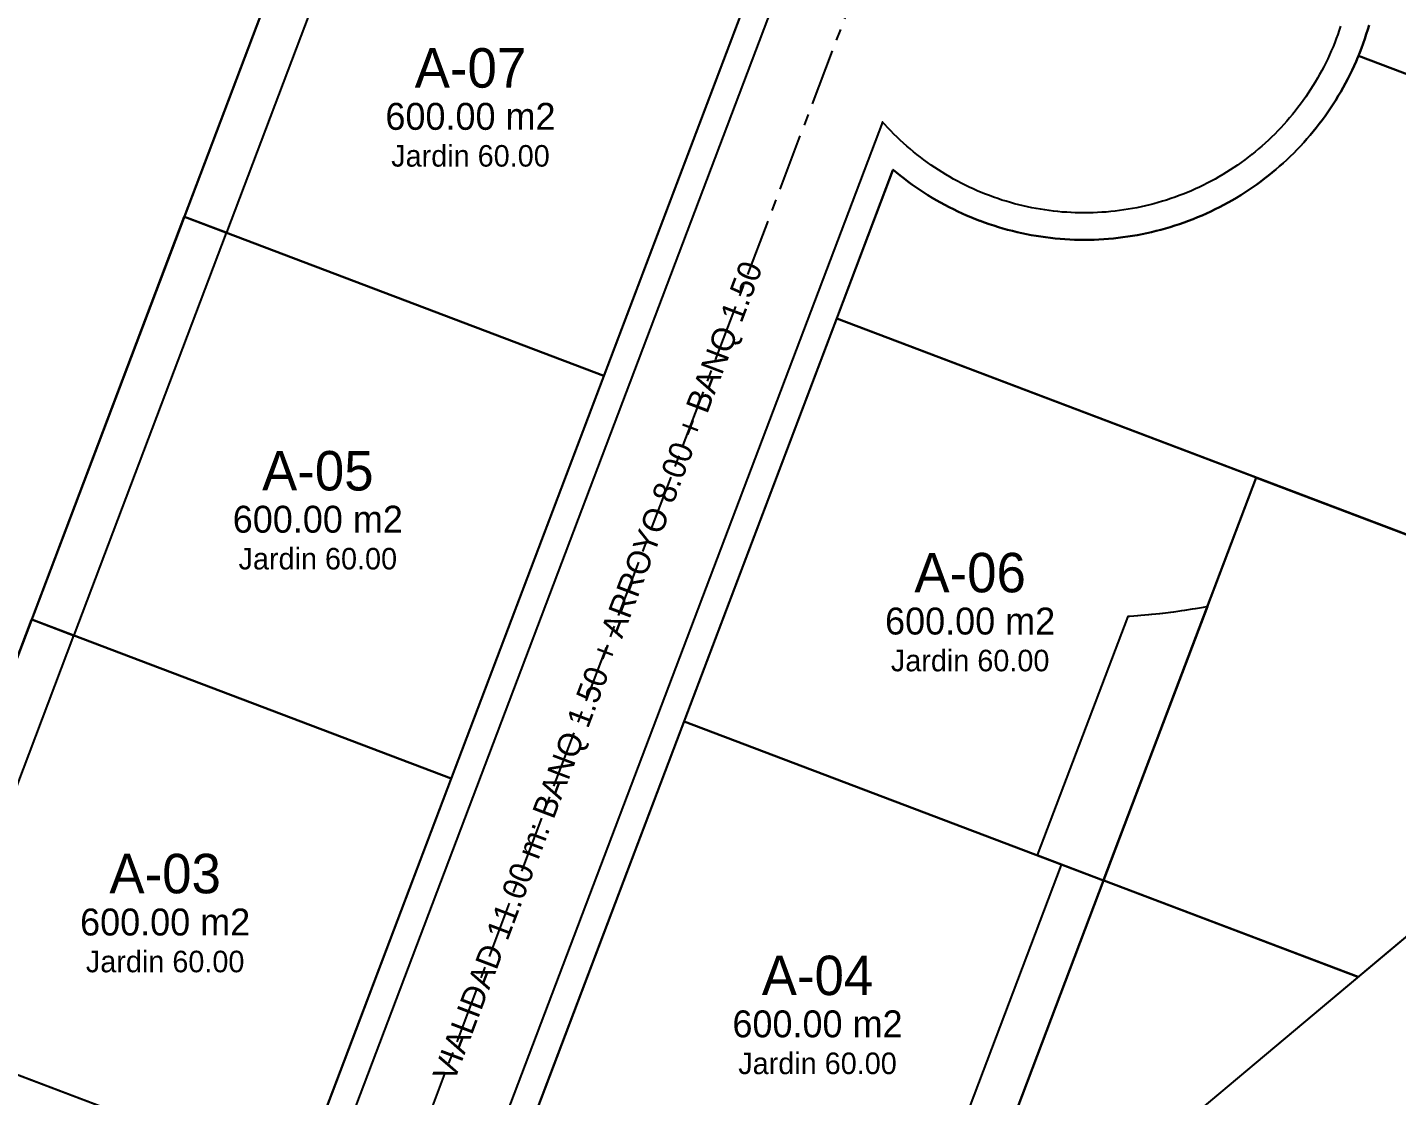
# Model space of a CAD drawing. Header units: metres. Extents: x 357848 to 358234, y 2285108 to 2285465.
# Drawn here: x 357908.8 to 357985.1, y 2285176.6 to 2285236.1 of the extents above; entities that cross this region are included whole.
import ezdxf
from ezdxf.enums import TextEntityAlignment as Align

# ---------------------------------------------------------------- set-up
doc = ezdxf.new("R2010")
doc.units = ezdxf.units.M
doc.linetypes.add('CENTER', pattern=[5.08, 3.175, -0.635, 0.635, -0.635])
for name, color, linetype in [('JARDIN-DONACION-10', 3, 'Continuous'), ('LOTES', 2, 'Continuous'), ('LOTES-GRANDES', 6, 'Continuous'), ('PARQUE-LINEAL', 94, 'Continuous'), ('POLIGONO', 5, 'Continuous'), ('TEXTO', 7, 'Continuous'), ('VIAL-ARROYO', 8, 'Continuous'), ('VIAL-DERECHO-VIA', 9, 'Continuous'), ('VIAL-EJE', 1, 'Continuous')]:
    doc.layers.add(name, color=color, linetype=linetype)

msp = doc.modelspace()

# ---------------------------------------------------------------- linework, layer by layer
at = {"layer": 'JARDIN-DONACION-10'}
for points in [[(357928.391, 2285247.113), (357919.892, 2285224.686), (357919.891, 2285224.685), (357919.891, 2285224.684), (357919.89, 2285224.683), (357919.89, 2285224.682), (357919.889, 2285224.682), (357919.888, 2285224.681), (357919.887, 2285224.681), (357919.886, 2285224.68), (357919.886, 2285224.68), (357919.885, 2285224.679), (357919.884, 2285224.679), (357919.883, 2285224.679), (357919.882, 2285224.679), (357919.881, 2285224.679), (357919.88, 2285224.68), (357919.879, 2285224.68), (357917.56, 2285225.559), (357917.56, 2285225.559), (357917.559, 2285225.559), (357917.558, 2285225.56), (357917.557, 2285225.56), (357917.556, 2285225.561), (357917.556, 2285225.561), (357917.555, 2285225.562), (357917.555, 2285225.563), (357917.554, 2285225.564), (357917.554, 2285225.565), (357917.554, 2285225.566), (357917.553, 2285225.567), (357917.553, 2285225.568), (357917.553, 2285225.569), (357917.553, 2285225.57), (357917.554, 2285225.571), (357917.554, 2285225.572), (357926.053, 2285247.998)], [(357900.542, 2285180.684), (357909.041, 2285203.108), (357909.041, 2285203.109), (357909.041, 2285203.11), (357909.042, 2285203.111), (357909.043, 2285203.112), (357909.043, 2285203.112), (357909.044, 2285203.113), (357909.045, 2285203.114), (357909.046, 2285203.114), (357909.047, 2285203.114), (357909.048, 2285203.115), (357909.049, 2285203.115), (357909.05, 2285203.115), (357909.051, 2285203.115), (357909.052, 2285203.115), (357909.053, 2285203.115), (357909.053, 2285203.114), (357911.372, 2285202.236), (357911.373, 2285202.235), (357911.374, 2285202.235), (357911.375, 2285202.234), (357911.375, 2285202.234), (357911.376, 2285202.233), (357911.377, 2285202.232), (357911.377, 2285202.231), (357911.378, 2285202.23), (357911.378, 2285202.229), (357911.378, 2285202.228), (357911.378, 2285202.228), (357911.379, 2285202.227), (357911.379, 2285202.226), (357911.378, 2285202.225), (357911.378, 2285202.224), (357911.378, 2285202.223), (357902.88, 2285179.798)], [(357957.927, 2285167.038), (357966.428, 2285189.461), (357966.429, 2285189.462), (357966.429, 2285189.463), (357966.43, 2285189.463), (357966.431, 2285189.464), (357966.431, 2285189.465), (357966.432, 2285189.465), (357966.433, 2285189.466), (357966.434, 2285189.466), (357966.435, 2285189.467), (357966.436, 2285189.467), (357966.437, 2285189.467), (357966.437, 2285189.467), (357966.438, 2285189.467), (357966.439, 2285189.467), (357966.44, 2285189.467), (357966.441, 2285189.467), (357968.759, 2285188.589), (357968.759, 2285188.588), (357968.76, 2285188.588), (357968.761, 2285188.587), (357968.762, 2285188.587), (357968.763, 2285188.586), (357968.763, 2285188.585), (357968.764, 2285188.584), (357968.764, 2285188.583), (357968.764, 2285188.582), (357968.765, 2285188.582), (357968.765, 2285188.581), (357968.765, 2285188.58), (357968.765, 2285188.579), (357968.765, 2285188.578), (357968.765, 2285188.577), (357968.764, 2285188.576), (357960.267, 2285166.152)]]:
    msp.add_lwpolyline(points, dxfattribs=at)
for points in [[(357909.053, 2285203.114), (357909.053, 2285203.115), (357909.052, 2285203.115), (357909.051, 2285203.116), (357909.05, 2285203.116), (357909.049, 2285203.117), (357909.049, 2285203.118), (357909.048, 2285203.119), (357909.048, 2285203.119), (357909.048, 2285203.12), (357909.047, 2285203.121), (357909.047, 2285203.122), (357909.047, 2285203.123), (357909.047, 2285203.124), (357909.047, 2285203.125), (357909.047, 2285203.126), (357909.048, 2285203.127), (357917.547, 2285225.553), (357917.547, 2285225.554), (357917.548, 2285225.555), (357917.548, 2285225.555), (357917.549, 2285225.556), (357917.55, 2285225.557), (357917.55, 2285225.557), (357917.551, 2285225.558), (357917.552, 2285225.558), (357917.553, 2285225.559), (357917.554, 2285225.559), (357917.555, 2285225.559), (357917.556, 2285225.559), (357917.557, 2285225.559), (357917.558, 2285225.559), (357917.559, 2285225.559), (357917.56, 2285225.559), (357919.878, 2285224.68), (357919.879, 2285224.68), (357919.88, 2285224.679), (357919.881, 2285224.679), (357919.882, 2285224.678), (357919.882, 2285224.677), (357919.883, 2285224.677), (357919.883, 2285224.676), (357919.884, 2285224.675), (357919.884, 2285224.674), (357919.884, 2285224.673), (357919.885, 2285224.672), (357919.885, 2285224.671), (357919.885, 2285224.67), (357919.885, 2285224.669), (357919.884, 2285224.668), (357919.884, 2285224.667), (357911.386, 2285202.241), (357911.385, 2285202.24), (357911.385, 2285202.239), (357911.384, 2285202.239), (357911.383, 2285202.238), (357911.383, 2285202.237), (357911.382, 2285202.237), (357911.381, 2285202.236), (357911.38, 2285202.236), (357911.379, 2285202.235), (357911.378, 2285202.235), (357911.377, 2285202.235), (357911.376, 2285202.235), (357911.375, 2285202.235), (357911.375, 2285202.235), (357911.374, 2285202.235), (357911.373, 2285202.235), (357909.053, 2285203.114)], [(357965.094, 2285189.977), (357965.093, 2285189.978), (357965.093, 2285189.978), (357965.092, 2285189.979), (357965.091, 2285189.979), (357965.09, 2285189.98), (357965.09, 2285189.981), (357965.089, 2285189.981), (357965.089, 2285189.982), (357965.088, 2285189.983), (357965.088, 2285189.984), (357965.088, 2285189.985), (357965.088, 2285189.986), (357965.088, 2285189.987), (357965.088, 2285189.988), (357965.088, 2285189.989), (357965.089, 2285189.99), (357970.134, 2285203.297), (357970.134, 2285203.298), (357970.135, 2285203.299), (357970.135, 2285203.299), (357970.136, 2285203.3), (357970.136, 2285203.301), (357970.137, 2285203.301), (357970.138, 2285203.302), (357970.139, 2285203.302), (357970.14, 2285203.303), (357970.14, 2285203.303), (357970.141, 2285203.303), (357970.142, 2285203.303), (357970.235, 2285203.309), (357970.235, 2285203.309), (357970.676, 2285203.342), (357970.676, 2285203.342), (357970.847, 2285203.356), (357970.848, 2285203.356), (357971.288, 2285203.396), (357971.288, 2285203.396), (357971.459, 2285203.413), (357971.459, 2285203.413), (357971.899, 2285203.46), (357971.899, 2285203.46), (357972.07, 2285203.479), (357972.07, 2285203.479), (357972.509, 2285203.533), (357972.509, 2285203.533), (357972.68, 2285203.556), (357972.68, 2285203.556), (357973.118, 2285203.617), (357973.118, 2285203.617), (357973.288, 2285203.643), (357973.288, 2285203.643), (357973.725, 2285203.711), (357973.725, 2285203.711), (357973.895, 2285203.739), (357973.895, 2285203.739), (357974.331, 2285203.815), (357974.331, 2285203.815), (357974.5, 2285203.845), (357974.5, 2285203.846), (357974.537, 2285203.853), (357974.538, 2285203.853), (357974.539, 2285203.853), (357974.54, 2285203.853), (357974.541, 2285203.852), (357974.542, 2285203.852), (357974.543, 2285203.852), (357974.544, 2285203.852), (357974.544, 2285203.851), (357974.545, 2285203.85), (357974.546, 2285203.85), (357974.547, 2285203.849), (357974.547, 2285203.848), (357974.548, 2285203.848), (357974.548, 2285203.847), (357974.548, 2285203.846), (357974.549, 2285203.845), (357974.549, 2285203.844), (357974.549, 2285203.843), (357974.549, 2285203.842), (357974.549, 2285203.841), (357974.549, 2285203.84), (357974.548, 2285203.839), (357968.771, 2285188.594), (357968.771, 2285188.594), (357968.771, 2285188.593), (357968.77, 2285188.592), (357968.769, 2285188.591), (357968.769, 2285188.59), (357968.768, 2285188.59), (357968.767, 2285188.589), (357968.766, 2285188.589), (357968.765, 2285188.588), (357968.764, 2285188.588), (357968.763, 2285188.588), (357968.762, 2285188.588), (357968.761, 2285188.588), (357968.76, 2285188.588), (357968.759, 2285188.588), (357968.759, 2285188.589), (357965.094, 2285189.977)]]:
    msp.add_lwpolyline(points, close=True, dxfattribs=at)
at = {"layer": 'LOTES'}
for points in [[(357940.925, 2285216.704), (357917.55, 2285225.562), (357926.057, 2285248.008), (357949.431, 2285239.15), (357940.925, 2285216.704)], [(357932.42, 2285194.26), (357909.044, 2285203.118), (357917.55, 2285225.562), (357940.925, 2285216.704), (357932.42, 2285194.26)], [(357945.39, 2285197.444), (357953.895, 2285219.887), (357977.272, 2285211.028), (357968.768, 2285188.585), (357945.39, 2285197.444)], [(357923.915, 2285171.816), (357900.538, 2285180.674), (357909.044, 2285203.118), (357932.42, 2285194.26), (357923.915, 2285171.816)], [(357936.886, 2285175.001), (357945.39, 2285197.444), (357968.768, 2285188.585), (357960.263, 2285166.142), (357936.886, 2285175.001)]]:
    msp.add_lwpolyline(points, close=True, dxfattribs=at)
at = {"layer": 'LOTES-GRANDES'}
for points in [[(358009.155, 2285224.612), (357982.966, 2285234.536), (357983.038, 2285234.713), (357983.038, 2285234.713), (357983.038, 2285234.713), (357983.038, 2285234.713), (357983.038, 2285234.713), (357983.135, 2285234.965), (357983.135, 2285234.965), (357983.135, 2285234.965), (357983.135, 2285234.965), (357983.135, 2285234.965), (357983.228, 2285235.218), (357983.228, 2285235.218), (357983.228, 2285235.218), (357983.228, 2285235.218), (357983.228, 2285235.219), (357983.317, 2285235.473), (357983.317, 2285235.473), (357983.317, 2285235.473), (357983.317, 2285235.473), (357983.317, 2285235.473), (357983.402, 2285235.729), (357983.402, 2285235.73), (357983.402, 2285235.73), (357983.402, 2285235.73), (357983.402, 2285235.73), (357983.482, 2285235.987), (357983.482, 2285235.987), (357983.482, 2285235.987), (357983.482, 2285235.987), (357983.482, 2285235.987), (357983.558, 2285236.246)], [(358000.65, 2285202.169), (357953.895, 2285219.887), (357957.032, 2285228.165), (357957.032, 2285228.166), (357957.032, 2285228.166), (357957.032, 2285228.166), (357957.032, 2285228.166), (357957.032, 2285228.167), (357957.032, 2285228.167), (357957.033, 2285228.168), (357957.034, 2285228.169), (357957.034, 2285228.169), (357957.035, 2285228.17), (357957.036, 2285228.171), (357957.037, 2285228.171), (357957.037, 2285228.172), (357957.038, 2285228.172), (357957.039, 2285228.172), (357957.04, 2285228.172), (357957.041, 2285228.172), (357957.042, 2285228.172), (357957.043, 2285228.172), (357957.044, 2285228.172), (357957.045, 2285228.172), (357957.046, 2285228.171), (357957.047, 2285228.171), (357957.047, 2285228.171), (357957.048, 2285228.17), (357957.048, 2285228.17), (357957.048, 2285228.17), (357957.048, 2285228.17), (357957.048, 2285228.17), (357957.225, 2285228.022), (357957.225, 2285228.022), (357957.225, 2285228.022), (357957.225, 2285228.022), (357957.225, 2285228.022), (357957.435, 2285227.853), (357957.435, 2285227.853), (357957.435, 2285227.853), (357957.435, 2285227.853), (357957.435, 2285227.853), (357957.648, 2285227.687), (357957.648, 2285227.687), (357957.648, 2285227.687), (357957.648, 2285227.686), (357957.648, 2285227.686), (357957.863, 2285227.524), (357957.863, 2285227.524), (357957.864, 2285227.524), (357957.864, 2285227.524), (357957.864, 2285227.524), (357958.082, 2285227.365), (357958.082, 2285227.365), (357958.082, 2285227.365), (357958.082, 2285227.365), (357958.082, 2285227.365), (357958.302, 2285227.21), (357958.302, 2285227.21), (357958.302, 2285227.209), (357958.303, 2285227.209), (357958.303, 2285227.209), (357958.526, 2285227.058), (357958.526, 2285227.058), (357958.526, 2285227.058), (357958.526, 2285227.058), (357958.526, 2285227.058), (357958.751, 2285226.91), (357958.751, 2285226.91), (357958.751, 2285226.909), (357958.751, 2285226.909), (357958.752, 2285226.909), (357958.979, 2285226.765), (357958.979, 2285226.765), (357958.979, 2285226.765), (357958.98, 2285226.765), (357958.98, 2285226.765), (357959.21, 2285226.624), (357959.21, 2285226.624), (357959.21, 2285226.624), (357959.21, 2285226.624), (357959.21, 2285226.624), (357959.442, 2285226.488), (357959.443, 2285226.488), (357959.443, 2285226.487), (357959.443, 2285226.487), (357959.443, 2285226.487), (357959.677, 2285226.354), (357959.677, 2285226.354), (357959.678, 2285226.354), (357959.678, 2285226.354), (357959.678, 2285226.354), (357959.914, 2285226.225), (357959.914, 2285226.225), (357959.915, 2285226.225), (357959.915, 2285226.225), (357959.915, 2285226.225), (357960.154, 2285226.1), (357960.154, 2285226.1), (357960.154, 2285226.1), (357960.154, 2285226.1), (357960.154, 2285226.1), (357960.395, 2285225.979), (357960.395, 2285225.979), (357960.395, 2285225.978), (357960.395, 2285225.978), (357960.395, 2285225.978), (357960.638, 2285225.861), (357960.638, 2285225.861), (357960.638, 2285225.861), (357960.638, 2285225.861), (357960.638, 2285225.861), (357960.883, 2285225.748), (357960.883, 2285225.748), (357960.883, 2285225.748), (357960.883, 2285225.748), (357960.883, 2285225.748), (357961.13, 2285225.638), (357961.13, 2285225.638), (357961.13, 2285225.638), (357961.13, 2285225.638), (357961.13, 2285225.638), (357961.378, 2285225.533), (357961.378, 2285225.533), (357961.378, 2285225.533), (357961.378, 2285225.533), (357961.379, 2285225.533), (357961.628, 2285225.432), (357961.629, 2285225.432), (357961.629, 2285225.432), (357961.629, 2285225.432), (357961.629, 2285225.432), (357961.88, 2285225.335), (357961.88, 2285225.334), (357961.88, 2285225.334), (357961.881, 2285225.334), (357961.881, 2285225.334), (357962.134, 2285225.241), (357962.134, 2285225.241), (357962.134, 2285225.241), (357962.134, 2285225.241), (357962.134, 2285225.241), (357962.389, 2285225.153), (357962.389, 2285225.153), (357962.389, 2285225.153), (357962.389, 2285225.153), (357962.389, 2285225.153), (357962.645, 2285225.068), (357962.645, 2285225.068), (357962.645, 2285225.068), (357962.645, 2285225.068), (357962.645, 2285225.068), (357962.903, 2285224.987), (357962.903, 2285224.987), (357962.903, 2285224.987), (357962.903, 2285224.987), (357962.903, 2285224.987), (357963.162, 2285224.911), (357963.162, 2285224.911), (357963.162, 2285224.911), (357963.162, 2285224.911), (357963.162, 2285224.911), (357963.422, 2285224.839), (357963.422, 2285224.839), (357963.422, 2285224.839), (357963.422, 2285224.839), (357963.422, 2285224.839), (357963.683, 2285224.771), (357963.683, 2285224.771), (357963.683, 2285224.771), (357963.684, 2285224.771), (357963.684, 2285224.771), (357963.946, 2285224.708), (357963.946, 2285224.708), (357963.946, 2285224.708), (357963.946, 2285224.708), (357963.946, 2285224.708), (357964.209, 2285224.649), (357964.209, 2285224.649), (357964.209, 2285224.649), (357964.209, 2285224.649), (357964.209, 2285224.649), (357964.473, 2285224.594), (357964.474, 2285224.594), (357964.474, 2285224.594), (357964.474, 2285224.594), (357964.474, 2285224.594), (357964.739, 2285224.543), (357964.739, 2285224.543), (357964.739, 2285224.543), (357964.739, 2285224.543), (357964.739, 2285224.543), (357965.005, 2285224.497), (357965.005, 2285224.497), (357965.005, 2285224.497), (357965.005, 2285224.497), (357965.005, 2285224.497), (357965.271, 2285224.456), (357965.271, 2285224.456), (357965.272, 2285224.455), (357965.272, 2285224.455), (357965.272, 2285224.455), (357965.539, 2285224.418), (357965.539, 2285224.418), (357965.539, 2285224.418), (357965.539, 2285224.418), (357965.539, 2285224.418), (357965.807, 2285224.385), (357965.807, 2285224.385), (357965.807, 2285224.385), (357965.807, 2285224.385), (357965.807, 2285224.385), (357966.075, 2285224.356), (357966.075, 2285224.356), (357966.075, 2285224.356), (357966.075, 2285224.356), (357966.076, 2285224.356), (357966.344, 2285224.332), (357966.344, 2285224.332), (357966.344, 2285224.332), (357966.344, 2285224.332), (357966.344, 2285224.332), (357966.613, 2285224.312), (357966.613, 2285224.312), (357966.613, 2285224.312), (357966.614, 2285224.312), (357966.614, 2285224.312), (357966.883, 2285224.297), (357966.883, 2285224.297), (357966.883, 2285224.297), (357966.883, 2285224.297), (357966.883, 2285224.297), (357967.153, 2285224.286), (357967.153, 2285224.286), (357967.153, 2285224.286), (357967.153, 2285224.286), (357967.153, 2285224.286), (357967.422, 2285224.279), (357967.423, 2285224.279), (357967.423, 2285224.279), (357967.423, 2285224.279), (357967.423, 2285224.279), (357967.692, 2285224.277), (357967.693, 2285224.277), (357967.693, 2285224.277), (357967.693, 2285224.277), (357967.693, 2285224.277), (357967.962, 2285224.279), (357967.962, 2285224.279), (357967.963, 2285224.279), (357967.963, 2285224.279), (357967.963, 2285224.279), (357968.232, 2285224.286), (357968.232, 2285224.286), (357968.232, 2285224.286), (357968.233, 2285224.286), (357968.233, 2285224.286), (357968.502, 2285224.297), (357968.502, 2285224.297), (357968.502, 2285224.297), (357968.502, 2285224.297), (357968.502, 2285224.297), (357968.772, 2285224.312), (357968.772, 2285224.312), (357968.772, 2285224.312), (357968.772, 2285224.312), (357968.772, 2285224.312), (357969.041, 2285224.332), (357969.041, 2285224.332), (357969.041, 2285224.332), (357969.041, 2285224.332), (357969.041, 2285224.332), (357969.31, 2285224.356), (357969.31, 2285224.356), (357969.31, 2285224.356), (357969.31, 2285224.356), (357969.31, 2285224.356), (357969.578, 2285224.385), (357969.578, 2285224.385), (357969.578, 2285224.385), (357969.578, 2285224.385), (357969.579, 2285224.385), (357969.846, 2285224.418), (357969.846, 2285224.418), (357969.846, 2285224.418), (357969.846, 2285224.418), (357969.846, 2285224.418), (357970.113, 2285224.455), (357970.114, 2285224.456), (357970.114, 2285224.456), (357970.114, 2285224.456), (357970.114, 2285224.456), (357970.38, 2285224.497), (357970.38, 2285224.497), (357970.38, 2285224.497), (357970.38, 2285224.497), (357970.381, 2285224.497), (357970.646, 2285224.543), (357970.646, 2285224.543), (357970.646, 2285224.543), (357970.646, 2285224.544), (357970.647, 2285224.544), (357970.911, 2285224.594), (357970.912, 2285224.594), (357970.912, 2285224.594), (357970.912, 2285224.594), (357970.912, 2285224.594), (357971.176, 2285224.649), (357971.176, 2285224.649), (357971.176, 2285224.649), (357971.176, 2285224.649), (357971.176, 2285224.649), (357971.439, 2285224.708), (357971.439, 2285224.708), (357971.439, 2285224.708), (357971.439, 2285224.708), (357971.44, 2285224.708), (357971.702, 2285224.771), (357971.702, 2285224.771), (357971.702, 2285224.771), (357971.702, 2285224.771), (357971.702, 2285224.771), (357971.963, 2285224.839), (357971.963, 2285224.839), (357971.963, 2285224.839), (357971.963, 2285224.839), (357971.963, 2285224.839), (357972.223, 2285224.911), (357972.223, 2285224.911), (357972.223, 2285224.911), (357972.223, 2285224.911), (357972.224, 2285224.911), (357972.482, 2285224.987), (357972.482, 2285224.987), (357972.482, 2285224.987), (357972.482, 2285224.987), (357972.482, 2285224.988), (357972.74, 2285225.068), (357972.74, 2285225.068), (357972.74, 2285225.068), (357972.74, 2285225.068), (357972.74, 2285225.068), (357972.996, 2285225.153), (357972.996, 2285225.153), (357972.996, 2285225.153), (357972.996, 2285225.153), (357972.997, 2285225.153), (357973.251, 2285225.241), (357973.251, 2285225.241), (357973.251, 2285225.241), (357973.251, 2285225.242), (357973.251, 2285225.242), (357973.505, 2285225.334), (357973.505, 2285225.334), (357973.505, 2285225.335), (357973.505, 2285225.335), (357973.505, 2285225.335), (357973.756, 2285225.432), (357973.757, 2285225.432), (357973.757, 2285225.432), (357973.757, 2285225.432), (357973.757, 2285225.432), (357974.007, 2285225.533), (357974.007, 2285225.533), (357974.007, 2285225.533), (357974.007, 2285225.533), (357974.007, 2285225.533), (357974.255, 2285225.638), (357974.255, 2285225.638), (357974.255, 2285225.638), (357974.256, 2285225.638), (357974.256, 2285225.638), (357974.502, 2285225.748), (357974.502, 2285225.748), (357974.502, 2285225.748), (357974.502, 2285225.748), (357974.502, 2285225.748), (357974.747, 2285225.861), (357974.747, 2285225.861), (357974.747, 2285225.861), (357974.747, 2285225.861), (357974.747, 2285225.861), (357974.99, 2285225.978), (357974.99, 2285225.979), (357974.99, 2285225.979), (357974.99, 2285225.979), (357974.991, 2285225.979), (357975.231, 2285226.1), (357975.231, 2285226.1), (357975.232, 2285226.1), (357975.232, 2285226.1), (357975.232, 2285226.1), (357975.47, 2285226.225), (357975.471, 2285226.225), (357975.471, 2285226.225), (357975.471, 2285226.225), (357975.471, 2285226.225), (357975.708, 2285226.354), (357975.708, 2285226.354), (357975.708, 2285226.354), (357975.708, 2285226.355), (357975.708, 2285226.355), (357975.942, 2285226.487), (357975.943, 2285226.488), (357975.943, 2285226.488), (357975.943, 2285226.488), (357975.943, 2285226.488), (357976.175, 2285226.624), (357976.175, 2285226.624), (357976.175, 2285226.624), (357976.175, 2285226.625), (357976.175, 2285226.625), (357976.406, 2285226.765), (357976.406, 2285226.765), (357976.406, 2285226.765), (357976.406, 2285226.765), (357976.406, 2285226.765), (357976.634, 2285226.909), (357976.634, 2285226.91), (357976.634, 2285226.91), (357976.634, 2285226.91), (357976.634, 2285226.91), (357976.859, 2285227.058), (357976.859, 2285227.058), (357976.86, 2285227.058), (357976.86, 2285227.058), (357976.86, 2285227.058), (357977.083, 2285227.209), (357977.083, 2285227.21), (357977.083, 2285227.21), (357977.083, 2285227.21), (357977.083, 2285227.21), (357977.303, 2285227.365), (357977.303, 2285227.365), (357977.303, 2285227.365), (357977.304, 2285227.365), (357977.304, 2285227.365), (357977.521, 2285227.524), (357977.522, 2285227.524), (357977.522, 2285227.524), (357977.522, 2285227.524), (357977.522, 2285227.524), (357977.737, 2285227.687), (357977.737, 2285227.687), (357977.737, 2285227.687), (357977.737, 2285227.687), (357977.737, 2285227.687), (357977.95, 2285227.853), (357977.95, 2285227.853), (357977.95, 2285227.853), (357977.95, 2285227.853), (357977.95, 2285227.853), (357978.16, 2285228.022), (357978.16, 2285228.022), (357978.16, 2285228.022), (357978.16, 2285228.022), (357978.16, 2285228.022), (357978.367, 2285228.195), (357978.367, 2285228.195), (357978.367, 2285228.195), (357978.367, 2285228.195), (357978.368, 2285228.195), (357978.572, 2285228.372), (357978.572, 2285228.372), (357978.572, 2285228.372), (357978.572, 2285228.372), (357978.572, 2285228.372), (357978.773, 2285228.551), (357978.773, 2285228.551), (357978.773, 2285228.551), (357978.773, 2285228.551), (357978.773, 2285228.551), (357978.972, 2285228.734), (357978.972, 2285228.734), (357978.972, 2285228.734), (357978.972, 2285228.734), (357978.972, 2285228.734), (357979.167, 2285228.92), (357979.167, 2285228.92), (357979.167, 2285228.92), (357979.167, 2285228.92), (357979.168, 2285228.921), (357979.36, 2285229.11), (357979.36, 2285229.11), (357979.36, 2285229.11), (357979.36, 2285229.11), (357979.36, 2285229.11), (357979.549, 2285229.302), (357979.549, 2285229.302), (357979.549, 2285229.302), (357979.549, 2285229.302), (357979.549, 2285229.302), (357979.735, 2285229.498), (357979.735, 2285229.498), (357979.735, 2285229.498), (357979.735, 2285229.498), (357979.735, 2285229.498), (357979.918, 2285229.696), (357979.918, 2285229.696), (357979.918, 2285229.696), (357979.918, 2285229.696), (357979.918, 2285229.696), (357980.098, 2285229.898), (357980.098, 2285229.898), (357980.098, 2285229.898), (357980.098, 2285229.898), (357980.098, 2285229.898), (357980.274, 2285230.102), (357980.274, 2285230.102), (357980.274, 2285230.102), (357980.274, 2285230.102), (357980.274, 2285230.102), (357980.447, 2285230.309), (357980.447, 2285230.309), (357980.447, 2285230.31), (357980.447, 2285230.31), (357980.447, 2285230.31), (357980.617, 2285230.519), (357980.617, 2285230.52), (357980.617, 2285230.52), (357980.617, 2285230.52), (357980.617, 2285230.52), (357980.783, 2285230.732), (357980.783, 2285230.732), (357980.783, 2285230.732), (357980.783, 2285230.733), (357980.783, 2285230.733), (357980.945, 2285230.948), (357980.945, 2285230.948), (357980.946, 2285230.948), (357980.946, 2285230.948), (357980.946, 2285230.948), (357981.104, 2285231.166), (357981.104, 2285231.166), (357981.105, 2285231.166), (357981.105, 2285231.166), (357981.105, 2285231.166), (357981.26, 2285231.387), (357981.26, 2285231.387), (357981.26, 2285231.387), (357981.26, 2285231.387), (357981.26, 2285231.387), (357981.412, 2285231.61), (357981.412, 2285231.61), (357981.412, 2285231.61), (357981.412, 2285231.61), (357981.412, 2285231.61), (357981.56, 2285231.836), (357981.56, 2285231.836), (357981.56, 2285231.836), (357981.56, 2285231.836), (357981.56, 2285231.836), (357981.704, 2285232.064), (357981.704, 2285232.064), (357981.704, 2285232.064), (357981.704, 2285232.064), (357981.705, 2285232.064), (357981.845, 2285232.294), (357981.845, 2285232.294), (357981.845, 2285232.294), (357981.845, 2285232.294), (357981.845, 2285232.294), (357981.982, 2285232.527), (357981.982, 2285232.527), (357981.982, 2285232.527), (357981.982, 2285232.527), (357981.982, 2285232.527), (357982.115, 2285232.762), (357982.115, 2285232.762), (357982.115, 2285232.762), (357982.115, 2285232.762), (357982.115, 2285232.762), (357982.244, 2285232.999), (357982.244, 2285232.999), (357982.244, 2285232.999), (357982.244, 2285232.999), (357982.244, 2285232.999), (357982.369, 2285233.238), (357982.37, 2285233.238), (357982.37, 2285233.238), (357982.37, 2285233.238), (357982.37, 2285233.238), (357982.491, 2285233.479), (357982.491, 2285233.479), (357982.491, 2285233.479), (357982.491, 2285233.479), (357982.491, 2285233.479), (357982.608, 2285233.722), (357982.608, 2285233.722), (357982.608, 2285233.722), (357982.608, 2285233.722), (357982.608, 2285233.723), (357982.722, 2285233.967), (357982.722, 2285233.967), (357982.722, 2285233.967), (357982.722, 2285233.967), (357982.722, 2285233.968), (357982.831, 2285234.214), (357982.831, 2285234.214), (357982.831, 2285234.214), (357982.831, 2285234.214), (357982.831, 2285234.214), (357982.937, 2285234.463), (357982.937, 2285234.463), (357982.937, 2285234.463), (357982.937, 2285234.463), (357982.937, 2285234.463), (357982.966, 2285234.536), (358009.155, 2285224.612)], [(357900.557, 2285180.667), (357923.896, 2285171.823)]]:
    msp.add_lwpolyline(points, dxfattribs=at)
at = {"layer": 'PARQUE-LINEAL'}
for points in [[(357998.364, 2285196.139), (357982.958, 2285183.213), (357982.957, 2285183.213), (357982.957, 2285183.212), (357982.956, 2285183.212), (357982.955, 2285183.211), (357982.954, 2285183.211), (357982.953, 2285183.211), (357982.952, 2285183.211), (357982.951, 2285183.211), (357982.95, 2285183.211), (357982.949, 2285183.211), (357982.948, 2285183.212), (357968.777, 2285188.582), (357968.777, 2285188.582), (357968.776, 2285188.582), (357968.775, 2285188.582), (357968.775, 2285188.583), (357968.774, 2285188.584), (357968.773, 2285188.584), (357968.773, 2285188.585), (357968.772, 2285188.586), (357968.772, 2285188.587), (357968.771, 2285188.588), (357968.771, 2285188.589), (357968.771, 2285188.59), (357968.771, 2285188.591), (357968.771, 2285188.592), (357968.771, 2285188.593), (357968.771, 2285188.593), (357968.771, 2285188.594), (357977.269, 2285211.018), (357977.269, 2285211.019), (357977.27, 2285211.02), (357977.27, 2285211.021), (357977.271, 2285211.022), (357977.272, 2285211.022), (357977.272, 2285211.023), (357977.273, 2285211.024), (357977.274, 2285211.024), (357977.275, 2285211.024), (357977.276, 2285211.025), (357977.277, 2285211.025), (357977.278, 2285211.025), (357977.279, 2285211.025), (357977.28, 2285211.025), (357977.281, 2285211.024), (357977.282, 2285211.024), (358000.641, 2285202.172)], [(357960.267, 2285166.152), (357968.764, 2285188.576), (357968.765, 2285188.577), (357968.765, 2285188.577), (357968.766, 2285188.578), (357968.766, 2285188.579), (357968.767, 2285188.58), (357968.768, 2285188.58), (357968.769, 2285188.581), (357968.77, 2285188.581), (357968.771, 2285188.582), (357968.771, 2285188.582), (357968.772, 2285188.582), (357968.773, 2285188.582), (357968.774, 2285188.582), (357968.775, 2285188.582), (357968.776, 2285188.582), (357968.777, 2285188.582), (357982.938, 2285183.215), (357982.939, 2285183.215), (357982.94, 2285183.215), (357982.94, 2285183.214), (357982.941, 2285183.213), (357982.942, 2285183.213), (357982.942, 2285183.212), (357982.943, 2285183.211), (357982.943, 2285183.21), (357982.944, 2285183.209), (357982.944, 2285183.208), (357982.944, 2285183.207), (357982.944, 2285183.206), (357982.944, 2285183.205), (357982.944, 2285183.204), (357982.944, 2285183.203), (357982.944, 2285183.202), (357982.943, 2285183.202), (357982.943, 2285183.201), (357982.942, 2285183.2), (357982.941, 2285183.199), (357982.941, 2285183.198), (357961.886, 2285165.533)]]:
    msp.add_lwpolyline(points, dxfattribs=at)
at = {"layer": 'POLIGONO'}
msp.add_lwpolyline([(357879.275, 2285124.569), (357941.62, 2285289.073), (358060.309, 2285262.565), (358062.258, 2285261.775), (358063.927, 2285260.344), (358065.119, 2285258.556), (358065.644, 2285256.291), (358065.512, 2285254.145), (358063.945, 2285251.165), (357910.507, 2285122.423), (357905.462, 2285119.92), (357901.328, 2285119.682), (357879.275, 2285124.569)], close=True, dxfattribs=at)
at = {"layer": 'VIAL-ARROYO'}
for points in [[(357920.357, 2285158.193), (357953.666, 2285246.091)], [(357981.973, 2285236.188), (357981.897, 2285235.955), (357981.896, 2285235.955), (357981.816, 2285235.724), (357981.816, 2285235.724), (357981.731, 2285235.493), (357981.731, 2285235.493), (357981.643, 2285235.264), (357981.643, 2285235.264), (357981.551, 2285235.037), (357981.551, 2285235.037), (357981.455, 2285234.811), (357981.455, 2285234.811), (357981.356, 2285234.586), (357981.355, 2285234.586), (357981.252, 2285234.364), (357981.252, 2285234.364), (357981.146, 2285234.143), (357981.146, 2285234.143), (357981.035, 2285233.924), (357981.035, 2285233.923), (357980.921, 2285233.706), (357980.921, 2285233.706), (357980.804, 2285233.491), (357980.804, 2285233.49), (357980.683, 2285233.277), (357980.683, 2285233.277), (357980.559, 2285233.066), (357980.558, 2285233.065), (357980.431, 2285232.856), (357980.431, 2285232.856), (357980.299, 2285232.649), (357980.299, 2285232.649), (357980.165, 2285232.444), (357980.165, 2285232.443), (357980.027, 2285232.241), (357980.027, 2285232.24), (357979.885, 2285232.04), (357979.885, 2285232.04), (357979.741, 2285231.842), (357979.741, 2285231.841), (357979.593, 2285231.646), (357979.593, 2285231.646), (357979.442, 2285231.452), (357979.442, 2285231.452), (357979.288, 2285231.261), (357979.288, 2285231.261), (357979.131, 2285231.073), (357979.13, 2285231.073), (357978.97, 2285230.887), (357978.97, 2285230.887), (357978.807, 2285230.704), (357978.807, 2285230.704), (357978.641, 2285230.523), (357978.64, 2285230.523), (357978.471, 2285230.345), (357978.471, 2285230.345), (357978.299, 2285230.17), (357978.299, 2285230.17), (357978.124, 2285229.998), (357978.124, 2285229.998), (357977.947, 2285229.829), (357977.946, 2285229.829), (357977.766, 2285229.663), (357977.766, 2285229.663), (357977.583, 2285229.499), (357977.583, 2285229.499), (357977.397, 2285229.339), (357977.397, 2285229.339), (357977.209, 2285229.182), (357977.208, 2285229.182), (357977.018, 2285229.028), (357977.017, 2285229.028), (357976.824, 2285228.877), (357976.824, 2285228.877), (357976.628, 2285228.729), (357976.628, 2285228.729), (357976.43, 2285228.584), (357976.43, 2285228.584), (357976.229, 2285228.443), (357976.229, 2285228.443), (357976.026, 2285228.305), (357976.026, 2285228.305), (357975.821, 2285228.17), (357975.821, 2285228.17), (357975.614, 2285228.039), (357975.614, 2285228.039), (357975.404, 2285227.911), (357975.404, 2285227.911), (357975.193, 2285227.787), (357975.193, 2285227.787), (357974.979, 2285227.666), (357974.979, 2285227.666), (357974.764, 2285227.548), (357974.763, 2285227.548), (357974.546, 2285227.434), (357974.546, 2285227.434), (357974.327, 2285227.324), (357974.327, 2285227.324), (357974.106, 2285227.217), (357974.106, 2285227.217), (357973.883, 2285227.114), (357973.883, 2285227.114), (357973.659, 2285227.015), (357973.659, 2285227.015), (357973.433, 2285226.919), (357973.433, 2285226.919), (357973.205, 2285226.827), (357973.205, 2285226.827), (357972.976, 2285226.738), (357972.976, 2285226.738), (357972.746, 2285226.654), (357972.746, 2285226.654), (357972.514, 2285226.573), (357972.514, 2285226.573), (357972.281, 2285226.496), (357972.281, 2285226.496), (357972.047, 2285226.423), (357972.047, 2285226.423), (357971.812, 2285226.354), (357971.811, 2285226.354), (357971.575, 2285226.288), (357971.575, 2285226.288), (357971.337, 2285226.227), (357971.337, 2285226.226), (357971.099, 2285226.169), (357971.099, 2285226.169), (357970.859, 2285226.115), (357970.859, 2285226.115), (357970.619, 2285226.065), (357970.619, 2285226.065), (357970.378, 2285226.019), (357970.378, 2285226.019), (357970.136, 2285225.977), (357970.136, 2285225.977), (357969.894, 2285225.939), (357969.893, 2285225.939), (357969.651, 2285225.905), (357969.65, 2285225.905), (357969.407, 2285225.875), (357969.407, 2285225.875), (357969.163, 2285225.849), (357969.163, 2285225.849), (357968.919, 2285225.827), (357968.918, 2285225.827), (357968.674, 2285225.809), (357968.674, 2285225.809), (357968.429, 2285225.795), (357968.429, 2285225.795), (357968.183, 2285225.785), (357968.183, 2285225.785), (357967.938, 2285225.779), (357967.938, 2285225.779), (357967.693, 2285225.777), (357967.693, 2285225.777), (357967.447, 2285225.779), (357967.447, 2285225.779), (357967.202, 2285225.785), (357967.202, 2285225.785), (357966.957, 2285225.795), (357966.957, 2285225.795), (357966.712, 2285225.809), (357966.711, 2285225.809), (357966.467, 2285225.827), (357966.467, 2285225.827), (357966.222, 2285225.849), (357966.222, 2285225.849), (357965.978, 2285225.875), (357965.978, 2285225.875), (357965.735, 2285225.905), (357965.735, 2285225.905), (357965.492, 2285225.939), (357965.492, 2285225.939), (357965.249, 2285225.977), (357965.249, 2285225.977), (357965.007, 2285226.019), (357965.007, 2285226.019), (357964.766, 2285226.065), (357964.766, 2285226.065), (357964.526, 2285226.115), (357964.526, 2285226.115), (357964.287, 2285226.169), (357964.286, 2285226.169), (357964.048, 2285226.226), (357964.048, 2285226.226), (357963.81, 2285226.288), (357963.81, 2285226.288), (357963.574, 2285226.353), (357963.574, 2285226.354), (357963.338, 2285226.423), (357963.338, 2285226.423), (357963.104, 2285226.496), (357963.104, 2285226.496), (357962.871, 2285226.573), (357962.871, 2285226.573), (357962.639, 2285226.654), (357962.639, 2285226.654), (357962.409, 2285226.738), (357962.409, 2285226.738), (357962.18, 2285226.827), (357962.18, 2285226.827), (357961.952, 2285226.919), (357961.952, 2285226.919), (357961.726, 2285227.014), (357961.726, 2285227.015), (357961.502, 2285227.114), (357961.502, 2285227.114), (357961.279, 2285227.217), (357961.279, 2285227.217), (357961.058, 2285227.324), (357961.058, 2285227.324), (357960.839, 2285227.434), (357960.839, 2285227.434), (357960.622, 2285227.548), (357960.622, 2285227.548), (357960.406, 2285227.666), (357960.406, 2285227.666), (357960.193, 2285227.786), (357960.193, 2285227.787), (357959.981, 2285227.911), (357959.981, 2285227.911), (357959.772, 2285228.039), (357959.772, 2285228.039), (357959.564, 2285228.17), (357959.564, 2285228.17), (357959.359, 2285228.305), (357959.359, 2285228.305), (357959.156, 2285228.443), (357959.156, 2285228.443), (357958.955, 2285228.584), (357958.955, 2285228.584), (357958.757, 2285228.729), (357958.757, 2285228.729), (357958.561, 2285228.877), (357958.561, 2285228.877), (357958.368, 2285229.028), (357958.368, 2285229.028), (357958.177, 2285229.182), (357958.177, 2285229.182), (357957.988, 2285229.339), (357957.988, 2285229.339), (357957.802, 2285229.499), (357957.802, 2285229.499), (357957.619, 2285229.663), (357957.619, 2285229.663), (357957.439, 2285229.829), (357957.439, 2285229.829), (357957.261, 2285229.998), (357957.261, 2285229.998), (357957.086, 2285230.17), (357957.086, 2285230.17), (357956.914, 2285230.345), (357956.914, 2285230.345), (357956.745, 2285230.523), (357956.745, 2285230.523), (357956.578, 2285230.703), (357956.578, 2285230.704), (357956.457, 2285230.84), (357956.456, 2285230.84), (357956.455, 2285230.841), (357956.455, 2285230.842), (357956.454, 2285230.842), (357956.453, 2285230.842), (357956.452, 2285230.843), (357956.451, 2285230.843), (357956.45, 2285230.843), (357956.449, 2285230.843), (357956.448, 2285230.843), (357956.447, 2285230.843), (357956.446, 2285230.843), (357956.445, 2285230.842), (357956.444, 2285230.842), (357956.444, 2285230.841), (357956.443, 2285230.841), (357956.442, 2285230.84), (357956.441, 2285230.839), (357956.441, 2285230.838), (357956.44, 2285230.838), (357956.44, 2285230.836), (357927.13, 2285153.491)]]:
    msp.add_lwpolyline(points, dxfattribs=at)
at = {"layer": 'VIAL-DERECHO-VIA'}
for points in [[(357919.087, 2285159.074), (357952.263, 2285246.623)], [(357983.558, 2285236.246), (357983.482, 2285235.987), (357983.482, 2285235.987), (357983.402, 2285235.73), (357983.402, 2285235.73), (357983.317, 2285235.473), (357983.317, 2285235.473), (357983.228, 2285235.218), (357983.228, 2285235.218), (357983.135, 2285234.965), (357983.135, 2285234.965), (357983.038, 2285234.713), (357983.038, 2285234.713), (357982.937, 2285234.463), (357982.937, 2285234.463), (357982.831, 2285234.214), (357982.831, 2285234.214), (357982.722, 2285233.967), (357982.722, 2285233.967), (357982.608, 2285233.722), (357982.608, 2285233.722), (357982.491, 2285233.479), (357982.491, 2285233.479), (357982.37, 2285233.238), (357982.37, 2285233.238), (357982.244, 2285232.999), (357982.244, 2285232.999), (357982.115, 2285232.762), (357982.115, 2285232.762), (357981.982, 2285232.527), (357981.982, 2285232.527), (357981.845, 2285232.294), (357981.845, 2285232.294), (357981.704, 2285232.064), (357981.704, 2285232.064), (357981.56, 2285231.836), (357981.56, 2285231.836), (357981.412, 2285231.61), (357981.412, 2285231.61), (357981.26, 2285231.387), (357981.26, 2285231.387), (357981.105, 2285231.166), (357981.104, 2285231.166), (357980.946, 2285230.948), (357980.945, 2285230.948), (357980.783, 2285230.733), (357980.783, 2285230.732), (357980.617, 2285230.52), (357980.617, 2285230.52), (357980.447, 2285230.31), (357980.447, 2285230.309), (357980.274, 2285230.102), (357980.274, 2285230.102), (357980.098, 2285229.898), (357980.098, 2285229.898), (357979.918, 2285229.696), (357979.918, 2285229.696), (357979.735, 2285229.498), (357979.735, 2285229.498), (357979.549, 2285229.302), (357979.549, 2285229.302), (357979.36, 2285229.11), (357979.36, 2285229.11), (357979.167, 2285228.92), (357979.167, 2285228.92), (357978.972, 2285228.734), (357978.972, 2285228.734), (357978.773, 2285228.551), (357978.773, 2285228.551), (357978.572, 2285228.372), (357978.572, 2285228.372), (357978.367, 2285228.195), (357978.367, 2285228.195), (357978.16, 2285228.022), (357978.16, 2285228.022), (357977.95, 2285227.853), (357977.95, 2285227.853), (357977.737, 2285227.687), (357977.737, 2285227.687), (357977.522, 2285227.524), (357977.522, 2285227.524), (357977.304, 2285227.365), (357977.303, 2285227.365), (357977.083, 2285227.21), (357977.083, 2285227.21), (357976.86, 2285227.058), (357976.859, 2285227.058), (357976.634, 2285226.91), (357976.634, 2285226.91), (357976.406, 2285226.765), (357976.406, 2285226.765), (357976.175, 2285226.624), (357976.175, 2285226.624), (357975.943, 2285226.488), (357975.943, 2285226.488), (357975.708, 2285226.355), (357975.708, 2285226.354), (357975.471, 2285226.225), (357975.471, 2285226.225), (357975.232, 2285226.1), (357975.231, 2285226.1), (357974.99, 2285225.979), (357974.99, 2285225.979), (357974.747, 2285225.861), (357974.747, 2285225.861), (357974.502, 2285225.748), (357974.502, 2285225.748), (357974.256, 2285225.638), (357974.255, 2285225.638), (357974.007, 2285225.533), (357974.007, 2285225.533), (357973.757, 2285225.432), (357973.757, 2285225.432), (357973.505, 2285225.335), (357973.505, 2285225.334), (357973.251, 2285225.242), (357973.251, 2285225.241), (357972.996, 2285225.153), (357972.996, 2285225.153), (357972.74, 2285225.068), (357972.74, 2285225.068), (357972.482, 2285224.987), (357972.482, 2285224.987), (357972.223, 2285224.911), (357972.223, 2285224.911), (357971.963, 2285224.839), (357971.963, 2285224.839), (357971.702, 2285224.771), (357971.702, 2285224.771), (357971.439, 2285224.708), (357971.439, 2285224.708), (357971.176, 2285224.649), (357971.176, 2285224.649), (357970.912, 2285224.594), (357970.912, 2285224.594), (357970.646, 2285224.544), (357970.646, 2285224.543), (357970.38, 2285224.497), (357970.38, 2285224.497), (357970.114, 2285224.456), (357970.114, 2285224.456), (357969.846, 2285224.418), (357969.846, 2285224.418), (357969.578, 2285224.385), (357969.578, 2285224.385), (357969.31, 2285224.356), (357969.31, 2285224.356), (357969.041, 2285224.332), (357969.041, 2285224.332), (357968.772, 2285224.312), (357968.772, 2285224.312), (357968.502, 2285224.297), (357968.502, 2285224.297), (357968.233, 2285224.286), (357968.232, 2285224.286), (357967.963, 2285224.279), (357967.962, 2285224.279), (357967.693, 2285224.277), (357967.693, 2285224.277), (357967.423, 2285224.279), (357967.423, 2285224.279), (357967.153, 2285224.286), (357967.153, 2285224.286), (357966.883, 2285224.297), (357966.883, 2285224.297), (357966.614, 2285224.312), (357966.613, 2285224.312), (357966.344, 2285224.332), (357966.344, 2285224.332), (357966.075, 2285224.356), (357966.075, 2285224.356), (357965.807, 2285224.385), (357965.807, 2285224.385), (357965.539, 2285224.418), (357965.539, 2285224.418), (357965.272, 2285224.455), (357965.271, 2285224.456), (357965.005, 2285224.497), (357965.005, 2285224.497), (357964.739, 2285224.543), (357964.739, 2285224.543), (357964.474, 2285224.594), (357964.474, 2285224.594), (357964.209, 2285224.649), (357964.209, 2285224.649), (357963.946, 2285224.708), (357963.946, 2285224.708), (357963.684, 2285224.771), (357963.683, 2285224.771), (357963.422, 2285224.839), (357963.422, 2285224.839), (357963.162, 2285224.911), (357963.162, 2285224.911), (357962.903, 2285224.987), (357962.903, 2285224.987), (357962.645, 2285225.068), (357962.645, 2285225.068), (357962.389, 2285225.153), (357962.389, 2285225.153), (357962.134, 2285225.241), (357962.134, 2285225.241), (357961.881, 2285225.334), (357961.88, 2285225.334), (357961.629, 2285225.432), (357961.629, 2285225.432), (357961.378, 2285225.533), (357961.378, 2285225.533), (357961.13, 2285225.638), (357961.13, 2285225.638), (357960.883, 2285225.748), (357960.883, 2285225.748), (357960.638, 2285225.861), (357960.638, 2285225.861), (357960.395, 2285225.978), (357960.395, 2285225.979), (357960.154, 2285226.1), (357960.154, 2285226.1), (357959.915, 2285226.225), (357959.914, 2285226.225), (357959.678, 2285226.354), (357959.677, 2285226.354), (357959.443, 2285226.487), (357959.443, 2285226.488), (357959.21, 2285226.624), (357959.21, 2285226.624), (357958.98, 2285226.765), (357958.979, 2285226.765), (357958.751, 2285226.909), (357958.751, 2285226.91), (357958.526, 2285227.058), (357958.526, 2285227.058), (357958.303, 2285227.209), (357958.302, 2285227.21), (357958.082, 2285227.365), (357958.082, 2285227.365), (357957.864, 2285227.524), (357957.863, 2285227.524), (357957.648, 2285227.687), (357957.648, 2285227.687), (357957.435, 2285227.853), (357957.435, 2285227.853), (357957.225, 2285228.022), (357957.225, 2285228.022), (357957.048, 2285228.17), (357957.047, 2285228.171), (357957.046, 2285228.171), (357957.045, 2285228.172), (357957.044, 2285228.172), (357957.043, 2285228.172), (357957.042, 2285228.172), (357957.041, 2285228.172), (357957.04, 2285228.172), (357957.039, 2285228.172), (357957.038, 2285228.172), (357957.037, 2285228.172), (357957.037, 2285228.171), (357957.036, 2285228.171), (357957.035, 2285228.17), (357957.034, 2285228.169), (357957.034, 2285228.169), (357957.033, 2285228.168), (357957.032, 2285228.167), (357957.032, 2285228.166), (357928.4, 2285152.609)]]:
    msp.add_lwpolyline(points, dxfattribs=at)
at = {"layer": 'VIAL-EJE', "linetype": 'CENTER'}
msp.add_lwpolyline([(357890.549, 2285118.6), (357897.328, 2285132.698), (357923.743, 2285155.839), (357957.406, 2285244.675)], dxfattribs=at)

# ---------------------------------------------------------------- texts
at = {"layer": 'TEXTO'}
for s, height, p in [('A-07', 2.2, (357933.491, 2285233.856)), ('600.00 m2', 1.5, (357933.491, 2285231.156)), ('Jardin 60.00', 1.2, (357933.491, 2285228.956)), ('A-05', 2.2, (357924.985, 2285211.411)), ('600.00 m2', 1.5, (357924.985, 2285208.711)), ('Jardin 60.00', 1.2, (357924.985, 2285206.511)), ('A-06', 2.2, (357961.331, 2285205.736)), ('600.00 m2', 1.5, (357961.331, 2285203.036)), ('Jardin 60.00', 1.2, (357961.331, 2285200.836)), ('A-03', 2.2, (357916.479, 2285188.967)), ('600.00 m2', 1.5, (357916.479, 2285186.267)), ('Jardin 60.00', 1.2, (357916.479, 2285184.067)), ('A-04', 2.2, (357952.827, 2285183.293)), ('600.00 m2', 1.5, (357952.827, 2285180.593)), ('Jardin 60.00', 1.2, (357952.827, 2285178.393))]:
    msp.add_text(s, height=height, dxfattribs=at).set_placement(p, align=Align.MIDDLE_CENTER)
msp.add_text('VIALIDAD 11.00 m: BANQ 1.50 + ARROYO 8.00 + BANQ 1.50', height=1.3, rotation=69.25, dxfattribs=at).set_placement((357940.574, 2285200.257), align=Align.MIDDLE_CENTER)

doc.saveas('drawing.dxf')
